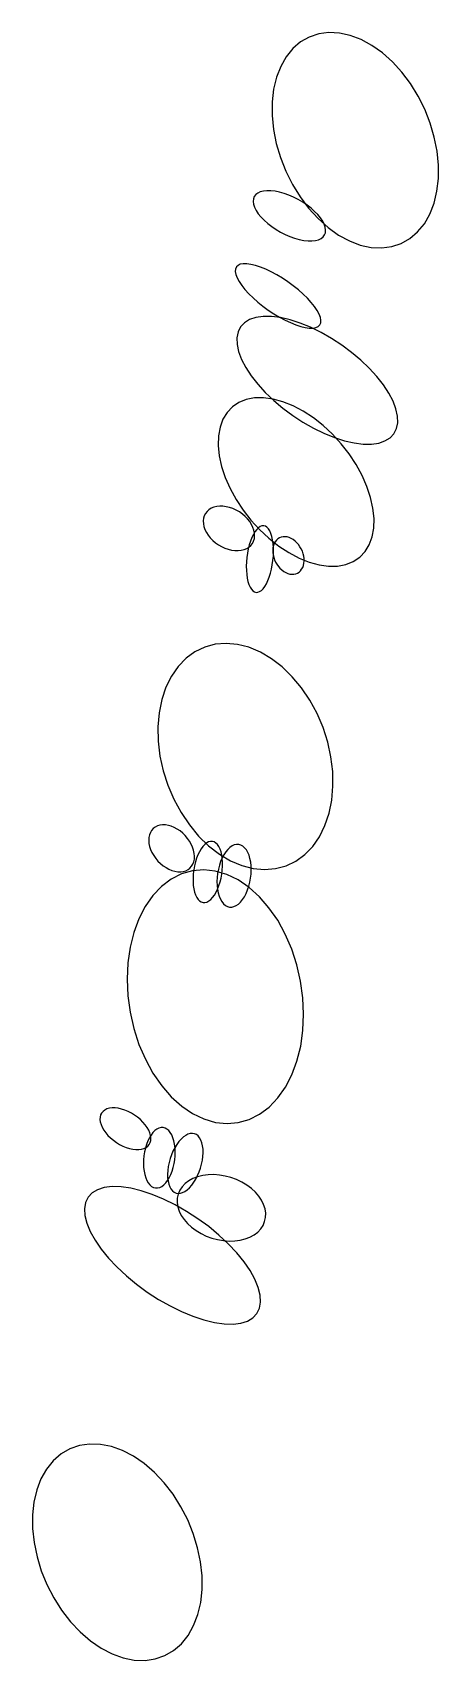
# Model space of a CAD drawing. Extents: x 27 to 214, y 5 to 397.
# Drawn here: x 37.3 to 51.5, y 11.4 to 68.1 of the extents above; entities that cross this region are included whole.
import ezdxf

# ---------------------------------------------------------------- set-up
doc = ezdxf.new("R2010")
doc.units = 0

msp = doc.modelspace()

# ---------------------------------------------------------------- linework, layer by layer
at = {"layer": 'ELLIPSES'}
for p, q in [((47.669, 68.097), (47.317, 68.05)), ((48.036, 68.079), (47.669, 68.097)), ((48.413, 67.998), (48.036, 68.079)), ((46.415, 67.539), (46.183, 67.254)), ((46.685, 67.769), (46.415, 67.539)), ((46.987, 67.94), (46.685, 67.769)), ((47.317, 68.05), (46.987, 67.94)), ((48.792, 67.854), (48.413, 67.998)), ((49.169, 67.65), (48.792, 67.854)), ((49.535, 67.389), (49.169, 67.65)), ((46.183, 67.254), (45.991, 66.919)), ((49.885, 67.076), (49.535, 67.389)), ((50.213, 66.717), (49.885, 67.076)), ((45.844, 66.541), (45.744, 66.125)), ((45.991, 66.919), (45.844, 66.541)), ((50.513, 66.317), (50.213, 66.717)), ((45.744, 66.125), (45.693, 65.678)), ((50.78, 65.883), (50.513, 66.317)), ((51.01, 65.423), (50.78, 65.883)), ((45.693, 65.678), (45.691, 65.209)), ((51.198, 64.945), (51.01, 65.423)), ((45.691, 65.209), (45.739, 64.725)), ((45.739, 64.725), (45.835, 64.234)), ((51.342, 64.456), (51.198, 64.945)), ((45.835, 64.234), (45.979, 63.745)), ((51.438, 63.965), (51.342, 64.456)), ((45.979, 63.745), (46.167, 63.267)), ((51.486, 63.481), (51.438, 63.965)), ((46.167, 63.267), (46.397, 62.806)), ((51.433, 62.565), (51.484, 63.012)), ((51.484, 63.012), (51.486, 63.481)), ((45.12, 62.449), (45.069, 62.381)), ((45.19, 62.504), (45.12, 62.449)), ((45.28, 62.546), (45.19, 62.504)), ((45.387, 62.573), (45.28, 62.546)), ((45.51, 62.586), (45.387, 62.573)), ((45.646, 62.584), (45.51, 62.586)), ((45.793, 62.567), (45.646, 62.584)), ((45.948, 62.535), (45.793, 62.567)), ((46.11, 62.49), (45.948, 62.535)), ((46.274, 62.431), (46.11, 62.49)), ((46.439, 62.359), (46.274, 62.431)), ((46.397, 62.806), (46.664, 62.373)), ((51.333, 62.149), (51.433, 62.565)), ((45.039, 62.301), (45.031, 62.212)), ((45.031, 62.212), (45.044, 62.114)), ((45.069, 62.381), (45.039, 62.301)), ((45.044, 62.114), (45.079, 62.009)), ((45.079, 62.009), (45.134, 61.899)), ((45.134, 61.899), (45.21, 61.785)), ((46.602, 62.277), (46.439, 62.359)), ((46.759, 62.185), (46.602, 62.277)), ((46.664, 62.373), (46.964, 61.973)), ((46.908, 62.085), (46.759, 62.185)), ((47.047, 61.978), (46.908, 62.085)), ((46.964, 61.973), (47.292, 61.613)), ((47.173, 61.867), (47.047, 61.978)), ((47.284, 61.753), (47.173, 61.867)), ((51.186, 61.77), (51.333, 62.149)), ((45.21, 61.785), (45.303, 61.671)), ((45.303, 61.671), (45.414, 61.557)), ((45.414, 61.557), (45.54, 61.446)), ((45.54, 61.446), (45.679, 61.34)), ((45.679, 61.34), (45.828, 61.239)), ((47.378, 61.639), (47.284, 61.753)), ((47.292, 61.613), (47.642, 61.301)), ((47.453, 61.526), (47.378, 61.639)), ((47.508, 61.416), (47.453, 61.526)), ((47.543, 61.311), (47.508, 61.416)), ((47.556, 61.213), (47.543, 61.311)), ((47.642, 61.301), (48.009, 61.04)), ((50.762, 61.151), (50.995, 61.436)), ((50.995, 61.436), (51.186, 61.77)), ((45.828, 61.239), (45.985, 61.147)), ((45.985, 61.147), (46.148, 61.065)), ((46.148, 61.065), (46.313, 60.994)), ((46.313, 60.994), (46.477, 60.934)), ((46.477, 60.934), (46.639, 60.889)), ((46.639, 60.889), (46.795, 60.857)), ((46.795, 60.857), (46.942, 60.84)), ((46.942, 60.84), (47.078, 60.838)), ((47.078, 60.838), (47.2, 60.851)), ((47.2, 60.851), (47.307, 60.878)), ((47.307, 60.878), (47.397, 60.92)), ((47.397, 60.92), (47.468, 60.976)), ((47.468, 60.976), (47.518, 61.044)), ((47.518, 61.044), (47.548, 61.123)), ((47.548, 61.123), (47.556, 61.213)), ((48.009, 61.04), (48.385, 60.836)), ((48.385, 60.836), (48.765, 60.692)), ((48.765, 60.692), (49.141, 60.61)), ((49.86, 60.639), (50.19, 60.749)), ((50.19, 60.749), (50.492, 60.921)), ((50.492, 60.921), (50.762, 61.151)), ((49.141, 60.61), (49.509, 60.593)), ((49.509, 60.593), (49.86, 60.639)), ((44.415, 59.856), (44.408, 59.768)), ((44.408, 59.768), (44.427, 59.664)), ((44.447, 59.929), (44.415, 59.856)), ((44.427, 59.664), (44.471, 59.548)), ((44.504, 59.984), (44.447, 59.929)), ((44.584, 60.022), (44.504, 59.984)), ((44.688, 60.04), (44.584, 60.022)), ((44.812, 60.039), (44.688, 60.04)), ((44.955, 60.019), (44.812, 60.039)), ((45.113, 59.981), (44.955, 60.019)), ((45.286, 59.924), (45.113, 59.981)), ((45.469, 59.85), (45.286, 59.924)), ((45.659, 59.76), (45.469, 59.85)), ((45.853, 59.655), (45.659, 59.76)), ((46.048, 59.538), (45.853, 59.655)), ((44.471, 59.548), (44.539, 59.422)), ((44.539, 59.422), (44.631, 59.286)), ((44.631, 59.286), (44.745, 59.145)), ((44.745, 59.145), (44.878, 58.999)), ((44.878, 58.999), (45.029, 58.852)), ((46.241, 59.411), (46.048, 59.538)), ((46.428, 59.275), (46.241, 59.411)), ((46.606, 59.133), (46.428, 59.275)), ((46.771, 58.987), (46.606, 59.133)), ((46.922, 58.84), (46.771, 58.987)), ((45.029, 58.852), (45.195, 58.707)), ((45.195, 58.707), (45.372, 58.565)), ((45.372, 58.565), (45.559, 58.429)), ((45.559, 58.429), (45.752, 58.301)), ((47.055, 58.695), (46.922, 58.84)), ((47.169, 58.553), (47.055, 58.695)), ((47.261, 58.418), (47.169, 58.553)), ((44.728, 57.987), (44.594, 57.843)), ((44.906, 58.097), (44.728, 57.987)), ((45.124, 58.171), (44.906, 58.097)), ((45.379, 58.207), (45.124, 58.171)), ((45.666, 58.205), (45.379, 58.207)), ((45.981, 58.165), (45.666, 58.205)), ((45.752, 58.301), (45.947, 58.184)), ((45.947, 58.184), (46.141, 58.08)), ((46.317, 58.088), (45.981, 58.165)), ((46.141, 58.08), (46.332, 57.99)), ((46.67, 57.975), (46.317, 58.088)), ((46.332, 57.99), (46.514, 57.916)), ((46.514, 57.916), (46.687, 57.859)), ((47.033, 57.827), (46.67, 57.975)), ((46.687, 57.859), (46.846, 57.82)), ((47.216, 57.817), (47.297, 57.855)), ((47.329, 58.291), (47.261, 58.418)), ((47.297, 57.855), (47.354, 57.91)), ((47.373, 58.175), (47.329, 58.291)), ((47.354, 57.91), (47.386, 57.983)), ((47.392, 58.072), (47.373, 58.175)), ((47.386, 57.983), (47.392, 58.072)), ((44.505, 57.667), (44.464, 57.462)), ((44.464, 57.462), (44.47, 57.231)), ((44.594, 57.843), (44.505, 57.667)), ((46.846, 57.82), (46.988, 57.8)), ((46.988, 57.8), (47.113, 57.799)), ((47.399, 57.648), (47.033, 57.827)), ((47.113, 57.799), (47.216, 57.817)), ((47.764, 57.441), (47.399, 57.648)), ((48.12, 57.209), (47.764, 57.441)), ((44.47, 57.231), (44.525, 56.98)), ((44.525, 56.98), (44.626, 56.711)), ((48.461, 56.955), (48.12, 57.209)), ((48.782, 56.685), (48.461, 56.955)), ((44.626, 56.711), (44.772, 56.43)), ((44.772, 56.43), (44.961, 56.141)), ((49.077, 56.403), (48.782, 56.685)), ((49.341, 56.114), (49.077, 56.403)), ((44.961, 56.141), (45.189, 55.85)), ((45.189, 55.85), (45.453, 55.56)), ((49.569, 55.822), (49.341, 56.114)), ((49.758, 55.533), (49.569, 55.822)), ((44.308, 55.06), (44.122, 54.864)), ((44.533, 55.211), (44.308, 55.06)), ((44.791, 55.315), (44.533, 55.211)), ((45.079, 55.369), (44.791, 55.315)), ((45.391, 55.374), (45.079, 55.369)), ((45.724, 55.328), (45.391, 55.374)), ((45.453, 55.56), (45.748, 55.278)), ((46.069, 55.233), (45.724, 55.328)), ((45.748, 55.278), (46.069, 55.008)), ((46.423, 55.09), (46.069, 55.233)), ((46.779, 54.901), (46.423, 55.09)), ((49.905, 55.252), (49.758, 55.533)), ((50.006, 54.984), (49.905, 55.252)), ((43.977, 54.626), (43.876, 54.351)), ((44.122, 54.864), (43.977, 54.626)), ((46.069, 55.008), (46.41, 54.755)), ((46.41, 54.755), (46.766, 54.522)), ((46.766, 54.522), (47.131, 54.315)), ((47.13, 54.671), (46.779, 54.901)), ((47.47, 54.402), (47.13, 54.671)), ((50.06, 54.732), (50.006, 54.984)), ((50.025, 54.297), (50.066, 54.502)), ((50.066, 54.502), (50.06, 54.732)), ((43.82, 54.043), (43.81, 53.708)), ((43.876, 54.351), (43.82, 54.043)), ((47.131, 54.315), (47.498, 54.136)), ((47.795, 54.1), (47.47, 54.402)), ((47.498, 54.136), (47.86, 53.989)), ((48.098, 53.769), (47.795, 54.1)), ((47.86, 53.989), (48.213, 53.875)), ((49.624, 53.867), (49.802, 53.977)), ((49.802, 53.977), (49.936, 54.121)), ((49.936, 54.121), (50.025, 54.297)), ((43.81, 53.708), (43.846, 53.351)), ((43.846, 53.351), (43.929, 52.979)), ((48.374, 53.416), (48.098, 53.769)), ((48.213, 53.875), (48.549, 53.798)), ((48.618, 53.046), (48.374, 53.416)), ((48.549, 53.798), (48.864, 53.758)), ((48.864, 53.758), (49.151, 53.757)), ((49.151, 53.757), (49.406, 53.793)), ((49.406, 53.793), (49.624, 53.867)), ((43.929, 52.979), (44.056, 52.597)), ((48.827, 52.665), (48.618, 53.046)), ((44.056, 52.597), (44.225, 52.213)), ((44.225, 52.213), (44.434, 51.832)), ((48.996, 52.281), (48.827, 52.665)), ((49.123, 51.899), (48.996, 52.281)), ((44.434, 51.832), (44.678, 51.462)), ((49.206, 51.527), (49.123, 51.899)), ((43.303, 51.176), (43.292, 51.083)), ((43.292, 51.083), (43.296, 50.985)), ((43.328, 51.262), (43.303, 51.176)), ((43.369, 51.342), (43.328, 51.262)), ((43.424, 51.412), (43.369, 51.342)), ((43.491, 51.472), (43.424, 51.412)), ((43.571, 51.521), (43.491, 51.472)), ((43.661, 51.558), (43.571, 51.521)), ((43.76, 51.583), (43.661, 51.558)), ((43.866, 51.594), (43.76, 51.583)), ((43.978, 51.592), (43.866, 51.594)), ((44.094, 51.577), (43.978, 51.592)), ((44.211, 51.549), (44.094, 51.577)), ((44.328, 51.509), (44.211, 51.549)), ((44.442, 51.457), (44.328, 51.509)), ((44.552, 51.394), (44.442, 51.457)), ((44.656, 51.321), (44.552, 51.394)), ((44.752, 51.24), (44.656, 51.321)), ((44.678, 51.462), (44.954, 51.109)), ((44.838, 51.151), (44.752, 51.24)), ((44.913, 51.057), (44.838, 51.151)), ((44.975, 50.958), (44.913, 51.057)), ((44.954, 51.109), (45.257, 50.778)), ((49.243, 51.17), (49.206, 51.527)), ((49.233, 50.835), (49.243, 51.17)), ((43.296, 50.985), (43.316, 50.885)), ((43.316, 50.885), (43.351, 50.784)), ((43.351, 50.784), (43.4, 50.683)), ((43.4, 50.683), (43.463, 50.585)), ((43.463, 50.585), (43.538, 50.491)), ((43.538, 50.491), (43.624, 50.402)), ((44.986, 50.501), (44.938, 50.379)), ((45.024, 50.858), (44.975, 50.958)), ((45.038, 50.611), (44.986, 50.501)), ((45.059, 50.757), (45.024, 50.858)), ((45.095, 50.706), (45.038, 50.611)), ((45.079, 50.656), (45.059, 50.757)), ((45.073, 50.466), (45.083, 50.559)), ((45.083, 50.559), (45.079, 50.656)), ((45.154, 50.785), (45.095, 50.706)), ((45.215, 50.846), (45.154, 50.785)), ((45.277, 50.888), (45.215, 50.846)), ((45.257, 50.778), (45.582, 50.476)), ((45.339, 50.911), (45.277, 50.888)), ((45.399, 50.914), (45.339, 50.911)), ((45.457, 50.898), (45.399, 50.914)), ((45.512, 50.861), (45.457, 50.898)), ((45.563, 50.806), (45.512, 50.861)), ((45.609, 50.733), (45.563, 50.806)), ((45.648, 50.643), (45.609, 50.733)), ((45.682, 50.537), (45.648, 50.643)), ((45.708, 50.418), (45.682, 50.537)), ((45.946, 50.491), (45.891, 50.455)), ((46.008, 50.515), (45.946, 50.491)), ((46.073, 50.529), (46.008, 50.515)), ((46.142, 50.532), (46.073, 50.529)), ((46.212, 50.523), (46.142, 50.532)), ((46.284, 50.503), (46.212, 50.523)), ((46.355, 50.473), (46.284, 50.503)), ((49.075, 50.252), (49.177, 50.527)), ((49.177, 50.527), (49.233, 50.835)), ((43.624, 50.402), (43.72, 50.321)), ((43.72, 50.321), (43.823, 50.248)), ((43.823, 50.248), (43.933, 50.185)), ((43.933, 50.185), (44.048, 50.133)), ((44.048, 50.133), (44.164, 50.092)), ((44.164, 50.092), (44.281, 50.064)), ((44.281, 50.064), (44.397, 50.049)), ((44.397, 50.049), (44.509, 50.048)), ((44.509, 50.048), (44.615, 50.059)), ((44.615, 50.059), (44.714, 50.083)), ((44.714, 50.083), (44.805, 50.121)), ((44.805, 50.121), (44.884, 50.17)), ((44.832, 49.956), (44.811, 49.805)), ((44.861, 50.104), (44.832, 49.956)), ((44.896, 50.246), (44.861, 50.104)), ((44.884, 50.17), (44.952, 50.23)), ((44.938, 50.379), (44.896, 50.246)), ((44.952, 50.23), (45.006, 50.3)), ((45.006, 50.3), (45.047, 50.379)), ((45.047, 50.379), (45.073, 50.466)), ((45.582, 50.476), (45.923, 50.207)), ((45.726, 50.288), (45.708, 50.418)), ((45.722, 50.149), (45.714, 50.069)), ((45.714, 50.069), (45.715, 49.985)), ((45.715, 49.985), (45.726, 49.9)), ((45.739, 50.224), (45.722, 50.149)), ((45.737, 50.149), (45.726, 50.288)), ((45.734, 49.853), (45.74, 50.003)), ((45.74, 50.003), (45.737, 50.149)), ((45.765, 50.294), (45.739, 50.224)), ((45.799, 50.356), (45.765, 50.294)), ((45.841, 50.41), (45.799, 50.356)), ((45.891, 50.455), (45.841, 50.41)), ((45.923, 50.207), (46.274, 49.977)), ((46.274, 49.977), (46.629, 49.788)), ((46.425, 50.432), (46.355, 50.473)), ((46.491, 50.382), (46.425, 50.432)), ((46.554, 50.324), (46.491, 50.382)), ((46.612, 50.257), (46.554, 50.324)), ((46.663, 50.184), (46.612, 50.257)), ((46.708, 50.106), (46.663, 50.184)), ((46.745, 50.024), (46.708, 50.106)), ((46.774, 49.94), (46.745, 50.024)), ((46.794, 49.854), (46.774, 49.94)), ((48.744, 49.818), (48.93, 50.014)), ((48.93, 50.014), (49.075, 50.252)), ((44.797, 49.653), (44.792, 49.503)), ((44.792, 49.503), (44.794, 49.356)), ((44.794, 49.356), (44.805, 49.217)), ((44.811, 49.805), (44.797, 49.653)), ((45.635, 49.26), (45.67, 49.402)), ((45.67, 49.402), (45.699, 49.549)), ((45.699, 49.549), (45.721, 49.7)), ((45.721, 49.7), (45.734, 49.853)), ((45.726, 49.9), (45.746, 49.815)), ((45.746, 49.815), (45.775, 49.73)), ((45.775, 49.73), (45.812, 49.648)), ((45.812, 49.648), (45.857, 49.57)), ((45.857, 49.57), (45.909, 49.497)), ((45.909, 49.497), (45.966, 49.431)), ((45.966, 49.431), (46.029, 49.372)), ((46.029, 49.372), (46.096, 49.322)), ((46.629, 49.788), (46.983, 49.645)), ((46.679, 49.344), (46.721, 49.398)), ((46.721, 49.398), (46.756, 49.46)), ((46.756, 49.46), (46.782, 49.53)), ((46.782, 49.53), (46.799, 49.605)), ((46.805, 49.769), (46.794, 49.854)), ((46.799, 49.605), (46.807, 49.685)), ((46.807, 49.685), (46.805, 49.769)), ((46.983, 49.645), (47.329, 49.55)), ((47.329, 49.55), (47.661, 49.504)), ((47.661, 49.504), (47.973, 49.509)), ((47.973, 49.509), (48.261, 49.563)), ((48.261, 49.563), (48.52, 49.667)), ((48.52, 49.667), (48.744, 49.818)), ((44.805, 49.217), (44.824, 49.087)), ((44.824, 49.087), (44.85, 48.968)), ((44.85, 48.968), (44.883, 48.863)), ((44.883, 48.863), (44.923, 48.773)), ((45.377, 48.72), (45.437, 48.799)), ((45.437, 48.799), (45.493, 48.894)), ((45.493, 48.894), (45.545, 49.004)), ((45.545, 49.004), (45.593, 49.127)), ((45.593, 49.127), (45.635, 49.26)), ((46.096, 49.322), (46.165, 49.281)), ((46.165, 49.281), (46.236, 49.251)), ((46.236, 49.251), (46.308, 49.231)), ((46.308, 49.231), (46.379, 49.223)), ((46.379, 49.223), (46.447, 49.225)), ((46.447, 49.225), (46.513, 49.239)), ((46.513, 49.239), (46.574, 49.264)), ((46.574, 49.264), (46.63, 49.299)), ((46.63, 49.299), (46.679, 49.344)), ((44.923, 48.773), (44.968, 48.699)), ((44.968, 48.699), (45.019, 48.644)), ((45.019, 48.644), (45.074, 48.608)), ((45.074, 48.608), (45.132, 48.591)), ((45.132, 48.591), (45.193, 48.594)), ((45.193, 48.594), (45.254, 48.617)), ((45.254, 48.617), (45.316, 48.659)), ((45.316, 48.659), (45.377, 48.72)), ((43.004, 46.521), (42.694, 46.295)), ((43.345, 46.685), (43.004, 46.521)), ((43.71, 46.784), (43.345, 46.685)), ((44.093, 46.815), (43.71, 46.784)), ((44.487, 46.78), (44.093, 46.815)), ((44.886, 46.678), (44.487, 46.78)), ((45.283, 46.51), (44.886, 46.678)), ((45.671, 46.28), (45.283, 46.51)), ((42.418, 46.01), (42.183, 45.672)), ((42.694, 46.295), (42.418, 46.01)), ((46.043, 45.993), (45.671, 46.28)), ((46.394, 45.651), (46.043, 45.993)), ((42.183, 45.672), (41.992, 45.286)), ((46.717, 45.263), (46.394, 45.651)), ((41.849, 44.858), (41.755, 44.397)), ((41.992, 45.286), (41.849, 44.858)), ((47.006, 44.833), (46.717, 45.263)), ((47.257, 44.37), (47.006, 44.833)), ((41.755, 44.397), (41.713, 43.91)), ((47.465, 43.882), (47.257, 44.37)), ((41.713, 43.91), (41.723, 43.404)), ((47.627, 43.376), (47.465, 43.882)), ((41.723, 43.404), (41.785, 42.89)), ((47.74, 42.862), (47.627, 43.376)), ((41.785, 42.89), (41.898, 42.376)), ((47.802, 42.347), (47.74, 42.862)), ((41.898, 42.376), (42.06, 41.87)), ((47.811, 41.842), (47.802, 42.347)), ((42.06, 41.87), (42.268, 41.382)), ((47.769, 41.355), (47.811, 41.842)), ((42.268, 41.382), (42.518, 40.919)), ((42.518, 40.919), (42.808, 40.489)), ((47.532, 40.466), (47.676, 40.894)), ((47.676, 40.894), (47.769, 41.355)), ((41.495, 40.299), (41.45, 40.225)), ((41.552, 40.363), (41.495, 40.299)), ((41.619, 40.414), (41.552, 40.363)), ((41.697, 40.453), (41.619, 40.414)), ((41.783, 40.479), (41.697, 40.453)), ((41.876, 40.491), (41.783, 40.479)), ((41.974, 40.489), (41.876, 40.491)), ((42.076, 40.473), (41.974, 40.489)), ((42.18, 40.444), (42.076, 40.473)), ((42.284, 40.401), (42.18, 40.444)), ((42.386, 40.346), (42.284, 40.401)), ((42.485, 40.279), (42.386, 40.346)), ((42.58, 40.202), (42.485, 40.279)), ((42.808, 40.489), (43.13, 40.101)), ((47.341, 40.08), (47.532, 40.466)), ((41.399, 40.049), (41.394, 39.951)), ((41.394, 39.951), (41.402, 39.848)), ((41.418, 40.141), (41.399, 40.049)), ((41.402, 39.848), (41.424, 39.743)), ((41.45, 40.225), (41.418, 40.141)), ((41.424, 39.743), (41.459, 39.636)), ((42.667, 40.116), (42.58, 40.202)), ((42.746, 40.022), (42.667, 40.116)), ((42.816, 39.922), (42.746, 40.022)), ((42.875, 39.818), (42.816, 39.922)), ((42.923, 39.712), (42.875, 39.818)), ((42.957, 39.605), (42.923, 39.712)), ((43.13, 40.101), (43.481, 39.759)), ((43.282, 39.741), (43.219, 39.657)), ((43.347, 39.81), (43.282, 39.741)), ((43.413, 39.863), (43.347, 39.81)), ((43.481, 39.899), (43.413, 39.863)), ((43.548, 39.916), (43.481, 39.899)), ((43.481, 39.759), (43.853, 39.471)), ((43.613, 39.916), (43.548, 39.916)), ((43.675, 39.897), (43.613, 39.916)), ((43.734, 39.86), (43.675, 39.897)), ((43.788, 39.806), (43.734, 39.86)), ((43.836, 39.736), (43.788, 39.806)), ((43.877, 39.65), (43.836, 39.736)), ((44.218, 39.706), (44.144, 39.636)), ((44.295, 39.759), (44.218, 39.706)), ((44.373, 39.795), (44.295, 39.759)), ((44.451, 39.812), (44.373, 39.795)), ((44.527, 39.81), (44.451, 39.812)), ((44.601, 39.79), (44.527, 39.81)), ((44.671, 39.751), (44.601, 39.79)), ((44.735, 39.695), (44.671, 39.751)), ((46.831, 39.457), (47.106, 39.742)), ((47.106, 39.742), (47.341, 40.08)), ((41.459, 39.636), (41.506, 39.529)), ((41.506, 39.529), (41.565, 39.425)), ((41.565, 39.425), (41.635, 39.326)), ((41.635, 39.326), (41.714, 39.232)), ((41.714, 39.232), (41.802, 39.146)), ((41.802, 39.146), (41.896, 39.069)), ((42.931, 39.123), (42.963, 39.206)), ((42.979, 39.499), (42.957, 39.605)), ((42.963, 39.206), (42.982, 39.298)), ((42.987, 39.396), (42.979, 39.499)), ((42.982, 39.298), (42.987, 39.396)), ((43.02, 39.199), (42.987, 39.064)), ((43.061, 39.328), (43.02, 39.199)), ((43.108, 39.448), (43.061, 39.328)), ((43.161, 39.558), (43.108, 39.448)), ((43.219, 39.657), (43.161, 39.558)), ((43.853, 39.471), (44.241, 39.242)), ((43.897, 39.215), (43.853, 39.083)), ((43.911, 39.551), (43.877, 39.65)), ((43.949, 39.338), (43.897, 39.215)), ((43.937, 39.44), (43.911, 39.551)), ((43.955, 39.319), (43.937, 39.44)), ((44.008, 39.45), (43.949, 39.338)), ((43.965, 39.19), (43.955, 39.319)), ((43.965, 39.055), (43.965, 39.19)), ((44.074, 39.55), (44.008, 39.45)), ((44.144, 39.636), (44.074, 39.55)), ((44.241, 39.242), (44.638, 39.074)), ((44.794, 39.622), (44.735, 39.695)), ((44.844, 39.533), (44.794, 39.622)), ((44.887, 39.431), (44.844, 39.533)), ((44.921, 39.317), (44.887, 39.431)), ((44.946, 39.192), (44.921, 39.317)), ((44.96, 39.059), (44.946, 39.192)), ((46.18, 39.067), (46.52, 39.231)), ((46.52, 39.231), (46.831, 39.457)), ((42.171, 38.599), (41.837, 38.348)), ((41.896, 39.069), (41.995, 39.002)), ((41.995, 39.002), (42.097, 38.947)), ((42.097, 38.947), (42.201, 38.904)), ((42.532, 38.781), (42.171, 38.599)), ((42.201, 38.904), (42.305, 38.874)), ((42.305, 38.874), (42.407, 38.858)), ((42.407, 38.858), (42.506, 38.856)), ((42.506, 38.856), (42.598, 38.868)), ((42.913, 38.889), (42.532, 38.781)), ((42.598, 38.868), (42.684, 38.894)), ((42.684, 38.894), (42.762, 38.933)), ((42.762, 38.933), (42.829, 38.985)), ((42.829, 38.985), (42.886, 39.048)), ((42.886, 39.048), (42.931, 39.123)), ((43.307, 38.923), (42.913, 38.889)), ((42.944, 38.787), (42.936, 38.648)), ((42.936, 38.648), (42.936, 38.513)), ((42.961, 38.926), (42.944, 38.787)), ((42.987, 39.064), (42.961, 38.926)), ((43.709, 38.88), (43.307, 38.923)), ((44.111, 38.763), (43.709, 38.88)), ((43.776, 38.66), (43.77, 38.518)), ((43.792, 38.803), (43.776, 38.66)), ((43.818, 38.945), (43.792, 38.803)), ((43.853, 39.083), (43.818, 38.945)), ((43.881, 38.504), (43.914, 38.638)), ((43.914, 38.638), (43.94, 38.777)), ((43.94, 38.777), (43.957, 38.916)), ((43.957, 38.916), (43.965, 39.055)), ((44.506, 38.573), (44.111, 38.763)), ((44.887, 38.313), (44.506, 38.573)), ((44.638, 39.074), (45.037, 38.972)), ((44.917, 38.493), (44.943, 38.635)), ((44.943, 38.635), (44.959, 38.778)), ((44.959, 38.778), (44.965, 38.92)), ((44.965, 38.92), (44.96, 39.059)), ((45.037, 38.972), (45.432, 38.936)), ((45.432, 38.936), (45.815, 38.968)), ((45.815, 38.968), (46.18, 39.067)), ((41.535, 38.031), (41.27, 37.653)), ((41.837, 38.348), (41.535, 38.031)), ((42.936, 38.513), (42.946, 38.384)), ((42.946, 38.384), (42.963, 38.263)), ((42.963, 38.263), (42.99, 38.152)), ((42.99, 38.152), (43.024, 38.053)), ((43.024, 38.053), (43.065, 37.967)), ((43.619, 37.962), (43.681, 38.046)), ((43.681, 38.046), (43.74, 38.144)), ((43.74, 38.144), (43.793, 38.255)), ((43.77, 38.518), (43.775, 38.38)), ((43.775, 38.38), (43.789, 38.247)), ((43.789, 38.247), (43.814, 38.122)), ((43.793, 38.255), (43.84, 38.375)), ((43.814, 38.122), (43.848, 38.007)), ((43.84, 38.375), (43.881, 38.504)), ((43.848, 38.007), (43.891, 37.905)), ((44.727, 37.988), (44.786, 38.101)), ((44.786, 38.101), (44.838, 38.224)), ((44.838, 38.224), (44.882, 38.355)), ((44.882, 38.355), (44.917, 38.493)), ((45.248, 37.988), (44.887, 38.313)), ((41.27, 37.653), (41.047, 37.221)), ((43.065, 37.967), (43.113, 37.897)), ((43.113, 37.897), (43.167, 37.843)), ((43.167, 37.843), (43.225, 37.806)), ((43.225, 37.806), (43.288, 37.787)), ((43.288, 37.787), (43.353, 37.787)), ((43.353, 37.787), (43.42, 37.804)), ((43.42, 37.804), (43.488, 37.84)), ((43.488, 37.84), (43.554, 37.893)), ((43.554, 37.893), (43.619, 37.962)), ((43.891, 37.905), (43.941, 37.817)), ((43.941, 37.817), (44, 37.744)), ((44, 37.744), (44.064, 37.687)), ((44.064, 37.687), (44.134, 37.649)), ((44.134, 37.649), (44.208, 37.628)), ((44.208, 37.628), (44.284, 37.627)), ((44.284, 37.627), (44.362, 37.644)), ((44.362, 37.644), (44.44, 37.679)), ((44.44, 37.679), (44.517, 37.732)), ((44.517, 37.732), (44.591, 37.802)), ((44.591, 37.802), (44.661, 37.888)), ((44.661, 37.888), (44.727, 37.988)), ((45.583, 37.604), (45.248, 37.988)), ((45.886, 37.166), (45.583, 37.604)), ((41.047, 37.221), (40.869, 36.743)), ((46.152, 36.683), (45.886, 37.166)), ((40.869, 36.743), (40.741, 36.227)), ((46.376, 36.163), (46.152, 36.683)), ((40.741, 36.227), (40.663, 35.681)), ((46.554, 35.614), (46.376, 36.163)), ((40.663, 35.681), (40.637, 35.115)), ((46.684, 35.046), (46.554, 35.614)), ((40.637, 35.115), (40.664, 34.538)), ((46.763, 34.469), (46.684, 35.046)), ((40.664, 34.538), (40.743, 33.961)), ((46.79, 33.893), (46.763, 34.469)), ((40.743, 33.961), (40.873, 33.394)), ((46.765, 33.327), (46.79, 33.893)), ((40.873, 33.394), (41.051, 32.845)), ((46.687, 32.781), (46.765, 33.327)), ((41.051, 32.845), (41.276, 32.324)), ((46.558, 32.264), (46.687, 32.781)), ((41.276, 32.324), (41.541, 31.841)), ((41.541, 31.841), (41.844, 31.404)), ((46.157, 31.355), (46.38, 31.786)), ((46.38, 31.786), (46.558, 32.264)), ((41.844, 31.404), (42.179, 31.019)), ((45.892, 30.977), (46.157, 31.355)), ((40.116, 30.63), (40.022, 30.618)), ((40.219, 30.629), (40.116, 30.63)), ((40.328, 30.616), (40.219, 30.629)), ((42.179, 31.019), (42.541, 30.694)), ((42.541, 30.694), (42.922, 30.435)), ((45.256, 30.408), (45.59, 30.66)), ((45.59, 30.66), (45.892, 30.977)), ((39.699, 30.31), (39.695, 30.228)), ((39.695, 30.228), (39.705, 30.14)), ((39.718, 30.385), (39.699, 30.31)), ((39.705, 30.14), (39.731, 30.048)), ((39.752, 30.452), (39.718, 30.385)), ((39.801, 30.51), (39.752, 30.452)), ((39.862, 30.557), (39.801, 30.51)), ((39.936, 30.593), (39.862, 30.557)), ((40.022, 30.618), (39.936, 30.593)), ((40.441, 30.591), (40.328, 30.616)), ((40.557, 30.554), (40.441, 30.591)), ((40.673, 30.506), (40.557, 30.554)), ((40.787, 30.448), (40.673, 30.506)), ((40.898, 30.381), (40.787, 30.448)), ((41.004, 30.305), (40.898, 30.381)), ((41.102, 30.222), (41.004, 30.305)), ((41.192, 30.134), (41.102, 30.222)), ((41.271, 30.042), (41.192, 30.134)), ((42.922, 30.435), (43.317, 30.245)), ((43.317, 30.245), (43.718, 30.127)), ((43.718, 30.127), (44.12, 30.085)), ((44.12, 30.085), (44.514, 30.118)), ((44.514, 30.118), (44.895, 30.227)), ((44.895, 30.227), (45.256, 30.408)), ((39.731, 30.048), (39.772, 29.954)), ((39.772, 29.954), (39.826, 29.859)), ((39.826, 29.859), (39.894, 29.764)), ((39.894, 29.764), (39.973, 29.672)), ((39.973, 29.672), (40.062, 29.584)), ((40.062, 29.584), (40.161, 29.501)), ((40.161, 29.501), (40.266, 29.425)), ((41.338, 29.947), (41.271, 30.042)), ((41.393, 29.852), (41.338, 29.947)), ((41.414, 29.589), (41.36, 29.479)), ((41.433, 29.758), (41.393, 29.852)), ((41.473, 29.686), (41.414, 29.589)), ((41.459, 29.666), (41.433, 29.758)), ((41.446, 29.421), (41.466, 29.496)), ((41.47, 29.578), (41.459, 29.666)), ((41.466, 29.496), (41.47, 29.578)), ((41.538, 29.771), (41.473, 29.686)), ((41.606, 29.84), (41.538, 29.771)), ((41.677, 29.893), (41.606, 29.84)), ((41.749, 29.929), (41.677, 29.893)), ((41.821, 29.947), (41.749, 29.929)), ((41.893, 29.947), (41.821, 29.947)), ((41.962, 29.93), (41.893, 29.947)), ((42.028, 29.894), (41.962, 29.93)), ((42.089, 29.841), (42.028, 29.894)), ((42.145, 29.773), (42.089, 29.841)), ((42.194, 29.689), (42.145, 29.773)), ((42.236, 29.591), (42.194, 29.689)), ((42.269, 29.482), (42.236, 29.591)), ((42.52, 29.544), (42.442, 29.457)), ((42.6, 29.617), (42.52, 29.544)), ((42.681, 29.674), (42.6, 29.617)), ((42.761, 29.714), (42.681, 29.674)), ((42.841, 29.737), (42.761, 29.714)), ((42.917, 29.742), (42.841, 29.737)), ((42.989, 29.73), (42.917, 29.742)), ((43.055, 29.699), (42.989, 29.73)), ((43.115, 29.652), (43.055, 29.699)), ((43.167, 29.588), (43.115, 29.652)), ((43.211, 29.509), (43.167, 29.588)), ((43.245, 29.416), (43.211, 29.509)), ((40.266, 29.425), (40.377, 29.358)), ((40.377, 29.358), (40.492, 29.3)), ((40.492, 29.3), (40.608, 29.252)), ((40.608, 29.252), (40.724, 29.215)), ((40.724, 29.215), (40.837, 29.19)), ((40.837, 29.19), (40.946, 29.177)), ((40.946, 29.177), (41.048, 29.176)), ((41.048, 29.176), (41.143, 29.188)), ((41.143, 29.188), (41.228, 29.213)), ((41.223, 28.961), (41.21, 28.823)), ((41.244, 29.098), (41.223, 28.961)), ((41.228, 29.213), (41.302, 29.249)), ((41.275, 29.232), (41.244, 29.098)), ((41.314, 29.359), (41.275, 29.232)), ((41.302, 29.249), (41.364, 29.296)), ((41.36, 29.479), (41.314, 29.359)), ((41.364, 29.296), (41.412, 29.354)), ((41.412, 29.354), (41.446, 29.421)), ((42.184, 28.996), (42.137, 28.863)), ((42.238, 29.124), (42.184, 28.996)), ((42.301, 29.245), (42.238, 29.124)), ((42.294, 29.363), (42.269, 29.482)), ((42.31, 29.235), (42.294, 29.363)), ((42.369, 29.357), (42.301, 29.245)), ((42.301, 28.827), (42.313, 28.965)), ((42.316, 29.102), (42.31, 29.235)), ((42.313, 28.965), (42.316, 29.102)), ((42.442, 29.457), (42.369, 29.357)), ((43.27, 29.311), (43.245, 29.416)), ((43.263, 28.805), (43.281, 28.94)), ((43.284, 29.195), (43.27, 29.311)), ((43.281, 28.94), (43.288, 29.071)), ((43.288, 29.071), (43.284, 29.195)), ((41.21, 28.823), (41.207, 28.686)), ((41.207, 28.686), (41.213, 28.553)), ((41.213, 28.553), (41.229, 28.426)), ((41.229, 28.426), (41.254, 28.306)), ((42.055, 28.455), (42.048, 28.324)), ((42.072, 28.59), (42.055, 28.455)), ((42.1, 28.727), (42.072, 28.59)), ((42.137, 28.863), (42.1, 28.727)), ((42.163, 28.309), (42.21, 28.429)), ((42.21, 28.429), (42.249, 28.557)), ((42.249, 28.557), (42.279, 28.69)), ((42.279, 28.69), (42.301, 28.827)), ((43.097, 28.271), (43.152, 28.399)), ((43.152, 28.399), (43.198, 28.532)), ((43.198, 28.532), (43.236, 28.669)), ((43.236, 28.669), (43.263, 28.805)), ((39.846, 27.854), (39.613, 27.781)), ((40.119, 27.887), (39.846, 27.854)), ((40.429, 27.878), (40.119, 27.887)), ((40.769, 27.829), (40.429, 27.878)), ((41.134, 27.74), (40.769, 27.829)), ((41.254, 28.306), (41.288, 28.197)), ((41.288, 28.197), (41.329, 28.099)), ((41.329, 28.099), (41.379, 28.015)), ((41.379, 28.015), (41.434, 27.947)), ((41.434, 27.947), (41.495, 27.894)), ((41.495, 27.894), (41.561, 27.859)), ((41.561, 27.859), (41.631, 27.841)), ((41.631, 27.841), (41.702, 27.841)), ((41.702, 27.841), (41.775, 27.859)), ((41.775, 27.859), (41.847, 27.895)), ((41.847, 27.895), (41.918, 27.948)), ((41.918, 27.948), (41.986, 28.018)), ((41.986, 28.018), (42.05, 28.102)), ((42.048, 28.324), (42.051, 28.2)), ((42.05, 28.102), (42.11, 28.2)), ((42.051, 28.2), (42.065, 28.084)), ((42.065, 28.084), (42.09, 27.979)), ((42.09, 27.979), (42.124, 27.886)), ((42.11, 28.2), (42.163, 28.309)), ((42.124, 27.886), (42.168, 27.807)), ((42.168, 27.807), (42.22, 27.743)), ((42.557, 27.882), (42.476, 27.759)), ((42.662, 27.993), (42.557, 27.882)), ((42.788, 28.089), (42.662, 27.993)), ((42.736, 27.778), (42.816, 27.851)), ((42.934, 28.169), (42.788, 28.089)), ((42.816, 27.851), (42.893, 27.938)), ((42.893, 27.938), (42.967, 28.039)), ((43.096, 28.232), (42.934, 28.169)), ((42.967, 28.039), (43.035, 28.15)), ((43.035, 28.15), (43.097, 28.271)), ((43.273, 28.276), (43.096, 28.232)), ((43.461, 28.3), (43.273, 28.276)), ((43.657, 28.305), (43.461, 28.3)), ((43.858, 28.291), (43.657, 28.305)), ((44.06, 28.256), (43.858, 28.291)), ((44.259, 28.203), (44.06, 28.256)), ((44.453, 28.132), (44.259, 28.203)), ((44.638, 28.044), (44.453, 28.132)), ((44.811, 27.941), (44.638, 28.044)), ((44.968, 27.824), (44.811, 27.941)), ((45.108, 27.695), (44.968, 27.824)), ((39.195, 27.336), (39.157, 27.12)), ((39.285, 27.52), (39.195, 27.336)), ((39.425, 27.669), (39.285, 27.52)), ((39.613, 27.781), (39.425, 27.669)), ((41.518, 27.612), (41.134, 27.74)), ((41.913, 27.448), (41.518, 27.612)), ((42.315, 27.25), (41.913, 27.448)), ((42.22, 27.743), (42.28, 27.696)), ((42.28, 27.696), (42.346, 27.665)), ((42.714, 27.023), (42.315, 27.25)), ((42.346, 27.665), (42.418, 27.653)), ((42.389, 27.484), (42.384, 27.337)), ((42.384, 27.337), (42.406, 27.186)), ((42.419, 27.626), (42.389, 27.484)), ((42.418, 27.653), (42.495, 27.658)), ((42.476, 27.759), (42.419, 27.626)), ((42.495, 27.658), (42.574, 27.681)), ((42.574, 27.681), (42.655, 27.721)), ((42.655, 27.721), (42.736, 27.778)), ((45.227, 27.558), (45.108, 27.695)), ((45.324, 27.413), (45.227, 27.558)), ((45.397, 27.263), (45.324, 27.413)), ((45.445, 27.112), (45.397, 27.263)), ((39.157, 27.12), (39.171, 26.877)), ((39.171, 26.877), (39.238, 26.61)), ((42.406, 27.186), (42.454, 27.035)), ((42.454, 27.035), (42.528, 26.886)), ((42.528, 26.886), (42.625, 26.741)), ((42.625, 26.741), (42.744, 26.603)), ((43.105, 26.769), (42.714, 27.023)), ((43.482, 26.494), (43.105, 26.769)), ((45.376, 26.539), (45.432, 26.673)), ((45.432, 26.673), (45.463, 26.814)), ((45.467, 26.962), (45.445, 27.112)), ((45.463, 26.814), (45.467, 26.962)), ((39.238, 26.61), (39.356, 26.323)), ((39.356, 26.323), (39.523, 26.023)), ((42.744, 26.603), (42.884, 26.475)), ((42.884, 26.475), (43.041, 26.358)), ((43.041, 26.358), (43.214, 26.255)), ((43.214, 26.255), (43.399, 26.167)), ((43.399, 26.167), (43.592, 26.095)), ((43.836, 26.201), (43.482, 26.494)), ((43.592, 26.095), (43.792, 26.042)), ((44.163, 25.896), (43.836, 26.201)), ((44.755, 26.067), (44.918, 26.13)), ((44.918, 26.13), (45.064, 26.21)), ((45.064, 26.21), (45.19, 26.306)), ((45.19, 26.306), (45.295, 26.416)), ((45.295, 26.416), (45.376, 26.539)), ((39.523, 26.023), (39.736, 25.713)), ((39.736, 25.713), (39.992, 25.4)), ((43.792, 26.042), (43.994, 26.008)), ((43.994, 26.008), (44.194, 25.993)), ((44.457, 25.584), (44.163, 25.896)), ((44.194, 25.993), (44.39, 25.998)), ((44.39, 25.998), (44.579, 26.023)), ((44.713, 25.271), (44.457, 25.584)), ((44.579, 26.023), (44.755, 26.067)), ((39.992, 25.4), (40.285, 25.088)), ((40.285, 25.088), (40.613, 24.783)), ((44.926, 24.961), (44.713, 25.271)), ((45.093, 24.661), (44.926, 24.961)), ((40.613, 24.783), (40.967, 24.49)), ((40.967, 24.49), (41.343, 24.215)), ((45.211, 24.374), (45.093, 24.661)), ((41.343, 24.215), (41.735, 23.961)), ((41.735, 23.961), (42.134, 23.734)), ((45.277, 24.107), (45.211, 24.374)), ((45.254, 23.648), (45.292, 23.864)), ((45.292, 23.864), (45.277, 24.107)), ((42.134, 23.734), (42.535, 23.536)), ((42.535, 23.536), (42.931, 23.372)), ((42.931, 23.372), (43.315, 23.244)), ((44.836, 23.203), (45.024, 23.315)), ((45.024, 23.315), (45.164, 23.464)), ((45.164, 23.464), (45.254, 23.648)), ((43.315, 23.244), (43.68, 23.155)), ((43.68, 23.155), (44.02, 23.106)), ((44.02, 23.106), (44.33, 23.097)), ((44.33, 23.097), (44.603, 23.13)), ((44.603, 23.13), (44.836, 23.203)), ((38.644, 18.751), (38.338, 18.573)), ((38.978, 18.867), (38.644, 18.751)), ((39.335, 18.92), (38.978, 18.867)), ((39.708, 18.908), (39.335, 18.92)), ((40.092, 18.832), (39.708, 18.908)), ((40.479, 18.693), (40.092, 18.832)), ((38.065, 18.336), (37.831, 18.045)), ((38.338, 18.573), (38.065, 18.336)), ((40.862, 18.493), (40.479, 18.693)), ((41.237, 18.236), (40.862, 18.493)), ((41.595, 17.926), (41.237, 18.236)), ((37.639, 17.705), (37.493, 17.32)), ((37.831, 18.045), (37.639, 17.705)), ((41.931, 17.569), (41.595, 17.926)), ((37.493, 17.32), (37.394, 16.899)), ((42.239, 17.171), (41.931, 17.569)), ((42.514, 16.737), (42.239, 17.171)), ((37.394, 16.899), (37.346, 16.448)), ((42.751, 16.277), (42.514, 16.737)), ((37.346, 16.448), (37.347, 15.974)), ((37.347, 15.974), (37.4, 15.486)), ((42.946, 15.797), (42.751, 16.277)), ((37.4, 15.486), (37.502, 14.993)), ((43.096, 15.307), (42.946, 15.797)), ((37.502, 14.993), (37.651, 14.502)), ((43.198, 14.813), (43.096, 15.307)), ((43.25, 14.325), (43.198, 14.813)), ((37.651, 14.502), (37.847, 14.023)), ((43.252, 13.852), (43.25, 14.325)), ((37.847, 14.023), (38.084, 13.562)), ((43.203, 13.401), (43.252, 13.852)), ((38.084, 13.562), (38.358, 13.129)), ((38.358, 13.129), (38.667, 12.73)), ((43.105, 12.979), (43.203, 13.401)), ((38.667, 12.73), (39.003, 12.373)), ((42.766, 12.254), (42.958, 12.595)), ((42.958, 12.595), (43.105, 12.979)), ((39.003, 12.373), (39.361, 12.063)), ((39.361, 12.063), (39.735, 11.806)), ((42.26, 11.727), (42.532, 11.963)), ((42.532, 11.963), (42.766, 12.254)), ((39.735, 11.806), (40.119, 11.607)), ((40.119, 11.607), (40.506, 11.468)), ((40.506, 11.468), (40.89, 11.392)), ((40.89, 11.392), (41.263, 11.38)), ((41.263, 11.38), (41.62, 11.432)), ((41.62, 11.432), (41.954, 11.549)), ((41.954, 11.549), (42.26, 11.727))]:
    msp.add_line(p, q, dxfattribs=at)

doc.saveas('drawing.dxf')
